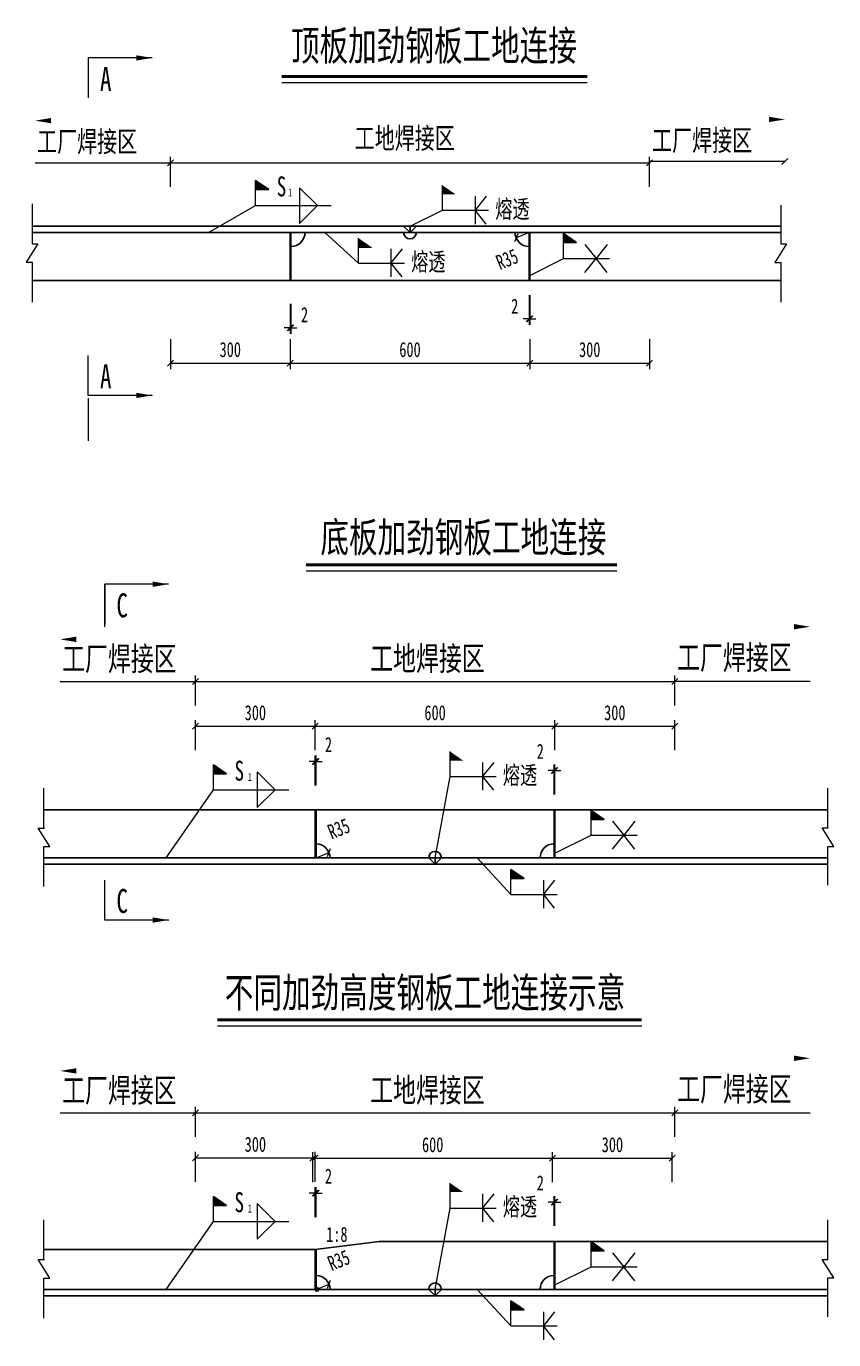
# Model space of a CAD drawing. Extents: x -9343 to 70062, y -6614 to 5134.
# Drawn here: x 64702 to 66724, y 1845 to 5134 of the extents above; entities that cross this region are included whole.
import ezdxf

# ---------------------------------------------------------------- set-up
doc = ezdxf.new("R2010")
doc.units = 0
doc.header["$MEASUREMENT"] = 0
doc.header["$PDMODE"] = 34
doc.layers.get('0').update_dxf_attribs({"linetype": 'CONTINUOUS'})
doc.layers.get('DEFPOINTS').update_dxf_attribs({"color": 8, "linetype": 'CONTINUOUS'})
for name, color, linetype, lineweight in [('dim', 4, 'CONTINUOUS', 13), ('text', 7, 'CONTINUOUS', 15), ('zhix', 7, 'CONTINUOUS', 100), ('轮廓线', 3, 'CONTINUOUS', 30)]:
    doc.layers.add(name, color=color, linetype=linetype, lineweight=lineweight)
doc.styles.get("Standard").update_dxf_attribs({"font": '仿宋_GB2312.ttf', "width": 0.7})
doc.dimstyles.new('09BC1300', dxfattribs={"dimscale": 0, "dimtxt": 2.5, "dimasz": 1, "dimexe": 1, "dimexo": 1.5, "dimgap": 1, "dimtad": 1, "dimdec": 1, "dimdsep": 46, "dimtxsty": 'Standard', "dimblk": 'OBLIQUE', "dimcen": 0, "dimclrd": 256, "dimclre": 256, "dimclrt": 7, "dimadec": 0, "dimazin": 2, "dimtfac": 1, "dimtdec": 1, "dimtofl": 0, "dimtmove": 2, "dimatfit": 3, "dimldrblk": 'OBLIQUE', "dimfxl": 4, "dimfxlon": 1, "dimtolj": 1, "dimtzin": 0, "dimlwd": -1, "dimlwe": -1, "dimarcsym": 0})
doc.dimstyles.new('副本 09BC1300', dxfattribs={"dimscale": 10, "dimtxt": 2.5, "dimasz": 2, "dimexe": 1, "dimexo": 1.5, "dimgap": 1, "dimtad": 1, "dimdec": 1, "dimdsep": 46, "dimtxsty": 'Standard', "dimcen": 0, "dimclrd": 256, "dimclre": 256, "dimclrt": 7, "dimadec": 0, "dimazin": 2, "dimtfac": 1, "dimtdec": 1, "dimtofl": 0, "dimtmove": 2, "dimatfit": 3, "dimfxl": 4, "dimfxlon": 1, "dimtolj": 1, "dimtzin": 0, "dimlwd": -1, "dimlwe": -1, "dimarcsym": 0})

# ---------------------------------------------------------------- blocks, each defined once
blk = doc.blocks.new('_Oblique')
at = {"color": 0, "linetype": 'ByBlock', "lineweight": -2}
blk.add_line((-0.5, -0.5), (0.5, 0.5), dxfattribs=at)
blk = doc.blocks.new('*D90')
at = {"layer": 'DEFPOINTS', "color": 0, "transparency": 16777216}
for p in [(65363, 4499.2), (65963, 4499.2), (65963, 4290.3)]:
    blk.add_point(p, dxfattribs=at)
at = {"layer": 'dim', "transparency": 16777216}
for p, q in [((65363, 4350.3), (65363, 4275.3)), ((65963, 4350.3), (65963, 4275.3)), ((65363, 4290.3), (65963, 4290.3))]:
    blk.add_line(p, q, dxfattribs=at)
at = {"layer": 'dim', "transparency": 16777216, "xscale": 14.99999996629198, "yscale": 14.99999996629198, "zscale": 14.99999996629198, "rotation": 180}
blk.add_blockref('_Oblique', (65363, 4290.3), dxfattribs=at)
at = {"layer": 'dim', "transparency": 16777216, "xscale": 14.99999996629198, "yscale": 14.99999996629198, "zscale": 14.99999996629198}
blk.add_blockref('_Oblique', (65963, 4290.3), dxfattribs=at)
at = {"layer": 'dim', "color": 7, "transparency": 16777216, "insert": (65663, 4324), "char_height": 37.5, "attachment_point": 5}
blk.add_mtext('\\A1;600', dxfattribs=at)
blk = doc.blocks.new('*D91')
at = {"layer": 'DEFPOINTS', "color": 0, "transparency": 16777216}
for p in [(65365, 4499.2), (65363, 4469.2), (65365, 4378.6)]:
    blk.add_point(p, dxfattribs=at)
at = {"layer": 'dim', "transparency": 16777216}
for p, q in [((65363, 4438.6), (65363, 4363.6)), ((65365, 4438.6), (65365, 4363.6)), ((65363, 4378.6), (65348, 4378.6)), ((65365, 4378.6), (65380, 4378.6))]:
    blk.add_line(p, q, dxfattribs=at)
at = {"layer": 'dim', "transparency": 16777216, "xscale": 14.99999996629198, "yscale": 14.99999996629198, "zscale": 14.99999996629198}
blk.add_blockref('_Oblique', (65363, 4378.6), dxfattribs=at)
at = {"layer": 'dim', "transparency": 16777216, "xscale": 14.99999996629198, "yscale": 14.99999996629198, "zscale": 14.99999996629198, "rotation": 180}
blk.add_blockref('_Oblique', (65365, 4378.6), dxfattribs=at)
at = {"layer": 'dim', "color": 7, "transparency": 16777216, "insert": (65399, 4411.6), "char_height": 37.5, "attachment_point": 5}
blk.add_mtext('\\A1;2', dxfattribs=at)
blk = doc.blocks.new('*D92')
at = {"layer": 'DEFPOINTS', "color": 0, "transparency": 16777216}
for p in [(65063, 4497.5), (65363, 4499.2), (65363, 4290.3)]:
    blk.add_point(p, dxfattribs=at)
at = {"layer": 'dim', "transparency": 16777216}
for p, q in [((65063, 4350.3), (65063, 4275.3)), ((65363, 4350.3), (65363, 4275.3)), ((65063, 4290.3), (65363, 4290.3))]:
    blk.add_line(p, q, dxfattribs=at)
at = {"layer": 'dim', "transparency": 16777216, "xscale": 14.99999996629198, "yscale": 14.99999996629198, "zscale": 14.99999996629198, "rotation": 180}
blk.add_blockref('_Oblique', (65063, 4290.3), dxfattribs=at)
at = {"layer": 'dim', "transparency": 16777216, "xscale": 14.99999996629198, "yscale": 14.99999996629198, "zscale": 14.99999996629198}
blk.add_blockref('_Oblique', (65363, 4290.3), dxfattribs=at)
at = {"layer": 'dim', "color": 7, "transparency": 16777216, "insert": (65213, 4324), "char_height": 37.5, "attachment_point": 5}
blk.add_mtext('\\A1;300', dxfattribs=at)
blk = doc.blocks.new('*D93')
at = {"layer": 'DEFPOINTS', "color": 0, "transparency": 16777216}
for p in [(65961, 4499.2), (65963, 4499.2), (65963, 4400.8)]:
    blk.add_point(p, dxfattribs=at)
at = {"layer": 'dim', "transparency": 16777216}
for p, q in [((65961, 4460.8), (65961, 4385.8)), ((65963, 4460.8), (65963, 4385.8)), ((65961, 4400.8), (65946, 4400.8)), ((65963, 4400.8), (65978, 4400.8))]:
    blk.add_line(p, q, dxfattribs=at)
at = {"layer": 'dim', "transparency": 16777216, "xscale": 14.99999996629198, "yscale": 14.99999996629198, "zscale": 14.99999996629198}
blk.add_blockref('_Oblique', (65961, 4400.8), dxfattribs=at)
at = {"layer": 'dim', "transparency": 16777216, "xscale": 14.99999996629198, "yscale": 14.99999996629198, "zscale": 14.99999996629198, "rotation": 180}
blk.add_blockref('_Oblique', (65963, 4400.8), dxfattribs=at)
at = {"layer": 'dim', "color": 7, "transparency": 16777216, "insert": (65925.2, 4432.9), "char_height": 37.5, "attachment_point": 5}
blk.add_mtext('\\A1;2', dxfattribs=at)
blk = doc.blocks.new('*D94')
at = {"layer": 'DEFPOINTS', "color": 0, "transparency": 16777216}
for p in [(65963, 4499.2), (66263, 4499.2), (66263, 4290.3)]:
    blk.add_point(p, dxfattribs=at)
at = {"layer": 'dim', "transparency": 16777216}
for p, q in [((65963, 4350.3), (65963, 4275.3)), ((66263, 4350.3), (66263, 4275.3)), ((65963, 4290.3), (66263, 4290.3))]:
    blk.add_line(p, q, dxfattribs=at)
at = {"layer": 'dim', "transparency": 16777216, "xscale": 14.99999996629198, "yscale": 14.99999996629198, "zscale": 14.99999996629198, "rotation": 180}
blk.add_blockref('_Oblique', (65963, 4290.3), dxfattribs=at)
at = {"layer": 'dim', "transparency": 16777216, "xscale": 14.99999996629198, "yscale": 14.99999996629198, "zscale": 14.99999996629198}
blk.add_blockref('_Oblique', (66263, 4290.3), dxfattribs=at)
at = {"layer": 'dim', "color": 7, "transparency": 16777216, "insert": (66113, 4324), "char_height": 37.5, "attachment_point": 5}
blk.add_mtext('\\A1;300', dxfattribs=at)
blk = doc.blocks.new('*D95')
at = {"layer": 'DEFPOINTS', "color": 0, "transparency": 16777216}
for p in [(66025.8, 3380.7), (65425.8, 3171.8), (66025.8, 3171.8)]:
    blk.add_point(p, dxfattribs=at)
at = {"layer": 'dim', "transparency": 16777216}
for p, q in [((65425.8, 3320.7), (65425.8, 3395.7)), ((66025.8, 3320.7), (66025.8, 3395.7)), ((65425.8, 3380.7), (66025.8, 3380.7))]:
    blk.add_line(p, q, dxfattribs=at)
at = {"layer": 'dim', "transparency": 16777216, "xscale": 14.99999996629198, "yscale": 14.99999996629198, "zscale": 14.99999996629198, "rotation": 180}
blk.add_blockref('_Oblique', (65425.8, 3380.7), dxfattribs=at)
at = {"layer": 'dim', "transparency": 16777216, "xscale": 14.99999996629198, "yscale": 14.99999996629198, "zscale": 14.99999996629198}
blk.add_blockref('_Oblique', (66025.8, 3380.7), dxfattribs=at)
at = {"layer": 'dim', "color": 7, "transparency": 16777216, "insert": (65725.8, 3414.5), "char_height": 37.5, "attachment_point": 5}
blk.add_mtext('\\A1;600', dxfattribs=at)
blk = doc.blocks.new('*D96')
at = {"layer": 'DEFPOINTS', "color": 0, "transparency": 16777216}
for p in [(65425.8, 3380.7), (65125.8, 3173.5), (65425.8, 3171.8)]:
    blk.add_point(p, dxfattribs=at)
at = {"layer": 'dim', "transparency": 16777216}
for p, q in [((65125.8, 3320.7), (65125.8, 3395.7)), ((65425.8, 3320.7), (65425.8, 3395.7)), ((65125.8, 3380.7), (65425.8, 3380.7))]:
    blk.add_line(p, q, dxfattribs=at)
at = {"layer": 'dim', "transparency": 16777216, "xscale": 14.99999996629198, "yscale": 14.99999996629198, "zscale": 14.99999996629198, "rotation": 180}
blk.add_blockref('_Oblique', (65125.8, 3380.7), dxfattribs=at)
at = {"layer": 'dim', "transparency": 16777216, "xscale": 14.99999996629198, "yscale": 14.99999996629198, "zscale": 14.99999996629198}
blk.add_blockref('_Oblique', (65425.8, 3380.7), dxfattribs=at)
at = {"layer": 'dim', "color": 7, "transparency": 16777216, "insert": (65275.8, 3414.5), "char_height": 37.5, "attachment_point": 5}
blk.add_mtext('\\A1;300', dxfattribs=at)
blk = doc.blocks.new('*D97')
at = {"layer": 'DEFPOINTS', "color": 0, "transparency": 16777216}
for p in [(66325.8, 3380.7), (66025.8, 3171.8), (66325.8, 3173.5)]:
    blk.add_point(p, dxfattribs=at)
at = {"layer": 'dim', "transparency": 16777216}
for p, q in [((66025.8, 3320.7), (66025.8, 3395.7)), ((66325.8, 3320.7), (66325.8, 3395.7)), ((66025.8, 3380.7), (66325.8, 3380.7))]:
    blk.add_line(p, q, dxfattribs=at)
at = {"layer": 'dim', "transparency": 16777216, "xscale": 14.99999996629198, "yscale": 14.99999996629198, "zscale": 14.99999996629198, "rotation": 180}
blk.add_blockref('_Oblique', (66025.8, 3380.7), dxfattribs=at)
at = {"layer": 'dim', "transparency": 16777216, "xscale": 14.99999996629198, "yscale": 14.99999996629198, "zscale": 14.99999996629198}
blk.add_blockref('_Oblique', (66325.8, 3380.7), dxfattribs=at)
at = {"layer": 'dim', "color": 7, "transparency": 16777216, "insert": (66175.8, 3414.5), "char_height": 37.5, "attachment_point": 5}
blk.add_mtext('\\A1;300', dxfattribs=at)
blk = doc.blocks.new('*D98')
at = {"layer": 'DEFPOINTS', "color": 0, "transparency": 16777216}
for p in [(65427.8, 3292.4), (65425.8, 3201.8), (65427.8, 3171.8)]:
    blk.add_point(p, dxfattribs=at)
at = {"layer": 'dim', "transparency": 16777216}
for p, q in [((65425.8, 3292.4), (65410.8, 3292.4)), ((65425.8, 3232.4), (65425.8, 3307.4)), ((65427.8, 3232.4), (65427.8, 3307.4)), ((65427.8, 3292.4), (65442.8, 3292.4))]:
    blk.add_line(p, q, dxfattribs=at)
at = {"layer": 'dim', "transparency": 16777216, "xscale": 14.99999996629198, "yscale": 14.99999996629198, "zscale": 14.99999996629198}
blk.add_blockref('_Oblique', (65425.8, 3292.4), dxfattribs=at)
at = {"layer": 'dim', "transparency": 16777216, "xscale": 14.99999996629198, "yscale": 14.99999996629198, "zscale": 14.99999996629198, "rotation": 180}
blk.add_blockref('_Oblique', (65427.8, 3292.4), dxfattribs=at)
at = {"layer": 'dim', "color": 7, "transparency": 16777216, "insert": (65458.9, 3335), "char_height": 37.5, "attachment_point": 5}
blk.add_mtext('\\A1;2', dxfattribs=at)
blk = doc.blocks.new('*D99')
at = {"layer": 'DEFPOINTS', "color": 0, "transparency": 16777216}
for p in [(66025.8, 3270.2), (66023.8, 3171.8), (66025.8, 3171.8)]:
    blk.add_point(p, dxfattribs=at)
at = {"layer": 'dim', "transparency": 16777216}
for p, q in [((66023.8, 3270.2), (66008.8, 3270.2)), ((66023.8, 3210.2), (66023.8, 3285.2)), ((66025.8, 3210.2), (66025.8, 3285.2)), ((66025.8, 3270.2), (66040.8, 3270.2))]:
    blk.add_line(p, q, dxfattribs=at)
at = {"layer": 'dim', "transparency": 16777216, "xscale": 14.99999996629198, "yscale": 14.99999996629198, "zscale": 14.99999996629198}
blk.add_blockref('_Oblique', (66023.8, 3270.2), dxfattribs=at)
at = {"layer": 'dim', "transparency": 16777216, "xscale": 14.99999996629198, "yscale": 14.99999996629198, "zscale": 14.99999996629198, "rotation": 180}
blk.add_blockref('_Oblique', (66025.8, 3270.2), dxfattribs=at)
at = {"layer": 'dim', "color": 7, "transparency": 16777216, "insert": (65989.2, 3318.1), "char_height": 37.5, "attachment_point": 5}
blk.add_mtext('\\A1;2', dxfattribs=at)
blk = doc.blocks.new('*D109')
at = {"layer": 'DEFPOINTS', "color": 0, "transparency": 16777216}
for p in [(65460.2, 3064.6), (65427.8, 3051.4)]:
    blk.add_point(p, dxfattribs=at)
at = {"layer": 'dim', "transparency": 16777216}
blk.add_line((65427.8, 3051.4), (65460.2, 3064.6), dxfattribs=at)
at = {"layer": 'dim', "transparency": 16777216, "xscale": 14.99999996629198, "yscale": 14.99999996629198, "zscale": 14.99999996629198, "rotation": 22.16587961008882}
blk.add_blockref('_Oblique', (65460.2, 3064.6), dxfattribs=at)
at = {"layer": 'dim', "color": 7, "transparency": 16777216, "insert": (65484.7, 3124.1), "char_height": 37.5, "attachment_point": 5, "rotation": 22.1659}
blk.add_mtext('\\A1;R35', dxfattribs=at)
blk = doc.blocks.new('*D110')
at = {"layer": 'DEFPOINTS', "color": 0, "transparency": 16777216}
for p in [(65961, 4617.5), (65928.6, 4604.2)]:
    blk.add_point(p, dxfattribs=at)
at = {"layer": 'dim', "transparency": 16777216}
blk.add_line((65961, 4617.5), (65928.6, 4604.2), dxfattribs=at)
at = {"layer": 'dim', "transparency": 16777216, "xscale": 14.99999996629198, "yscale": 14.99999996629198, "zscale": 14.99999996629198, "rotation": 202.3197867780436}
blk.add_blockref('_Oblique', (65928.6, 4604.2), dxfattribs=at)
at = {"layer": 'dim', "color": 7, "transparency": 16777216, "insert": (65906.2, 4550.4), "char_height": 37.5, "attachment_point": 5, "rotation": 22.3198}
blk.add_mtext('\\A1;R35', dxfattribs=at)
blk = doc.blocks.new('*D112')
at = {"layer": 'DEFPOINTS', "color": 0, "transparency": 16777216}
for p in [(66019.8, 2299), (65419.8, 2090), (66019.8, 2090)]:
    blk.add_point(p, dxfattribs=at)
at = {"layer": 'dim', "transparency": 16777216}
for p, q in [((65419.8, 2239), (65419.8, 2314)), ((66019.8, 2239), (66019.8, 2314)), ((65419.8, 2299), (66019.8, 2299))]:
    blk.add_line(p, q, dxfattribs=at)
at = {"layer": 'dim', "transparency": 16777216, "xscale": 14.99999996629198, "yscale": 14.99999996629198, "zscale": 14.99999996629198, "rotation": 180}
blk.add_blockref('_Oblique', (65419.8, 2299), dxfattribs=at)
at = {"layer": 'dim', "transparency": 16777216, "xscale": 14.99999996629198, "yscale": 14.99999996629198, "zscale": 14.99999996629198}
blk.add_blockref('_Oblique', (66019.8, 2299), dxfattribs=at)
at = {"layer": 'dim', "color": 7, "transparency": 16777216, "insert": (65719.8, 2332.7), "char_height": 37.5, "attachment_point": 5}
blk.add_mtext('\\A1;600', dxfattribs=at)
blk = doc.blocks.new('*D113')
at = {"layer": 'DEFPOINTS', "color": 0, "transparency": 16777216}
for p in [(65425.8, 2300), (65125.8, 2092.8), (65425.8, 2091)]:
    blk.add_point(p, dxfattribs=at)
at = {"layer": 'dim', "transparency": 16777216}
for p, q in [((65125.8, 2240), (65125.8, 2315)), ((65425.8, 2240), (65425.8, 2315)), ((65125.8, 2300), (65425.8, 2300))]:
    blk.add_line(p, q, dxfattribs=at)
at = {"layer": 'dim', "transparency": 16777216, "xscale": 14.99999996629198, "yscale": 14.99999996629198, "zscale": 14.99999996629198, "rotation": 180}
blk.add_blockref('_Oblique', (65125.8, 2300), dxfattribs=at)
at = {"layer": 'dim', "transparency": 16777216, "xscale": 14.99999996629198, "yscale": 14.99999996629198, "zscale": 14.99999996629198}
blk.add_blockref('_Oblique', (65425.8, 2300), dxfattribs=at)
at = {"layer": 'dim', "color": 7, "transparency": 16777216, "insert": (65275.8, 2333.7), "char_height": 37.5, "attachment_point": 5}
blk.add_mtext('\\A1;300', dxfattribs=at)
blk = doc.blocks.new('*D114')
at = {"layer": 'DEFPOINTS', "color": 0, "transparency": 16777216}
for p in [(66319.8, 2299), (66019.8, 2090), (66319.8, 2091.8)]:
    blk.add_point(p, dxfattribs=at)
at = {"layer": 'dim', "transparency": 16777216}
for p, q in [((66019.8, 2239), (66019.8, 2314)), ((66319.8, 2239), (66319.8, 2314)), ((66019.8, 2299), (66319.8, 2299))]:
    blk.add_line(p, q, dxfattribs=at)
at = {"layer": 'dim', "transparency": 16777216, "xscale": 14.99999996629198, "yscale": 14.99999996629198, "zscale": 14.99999996629198, "rotation": 180}
blk.add_blockref('_Oblique', (66019.8, 2299), dxfattribs=at)
at = {"layer": 'dim', "transparency": 16777216, "xscale": 14.99999996629198, "yscale": 14.99999996629198, "zscale": 14.99999996629198}
blk.add_blockref('_Oblique', (66319.8, 2299), dxfattribs=at)
at = {"layer": 'dim', "color": 7, "transparency": 16777216, "insert": (66169.8, 2332.7), "char_height": 37.5, "attachment_point": 5}
blk.add_mtext('\\A1;300', dxfattribs=at)
blk = doc.blocks.new('*D115')
at = {"layer": 'DEFPOINTS', "color": 0, "transparency": 16777216}
for p in [(65427.8, 2211.7), (65425.8, 2121), (65427.8, 2091)]:
    blk.add_point(p, dxfattribs=at)
at = {"layer": 'dim', "transparency": 16777216}
for p, q in [((65425.8, 2211.7), (65410.8, 2211.7)), ((65425.8, 2151.7), (65425.8, 2226.7)), ((65427.8, 2151.7), (65427.8, 2226.7)), ((65427.8, 2211.7), (65442.8, 2211.7))]:
    blk.add_line(p, q, dxfattribs=at)
at = {"layer": 'dim', "transparency": 16777216, "xscale": 14.99999996629198, "yscale": 14.99999996629198, "zscale": 14.99999996629198}
blk.add_blockref('_Oblique', (65425.8, 2211.7), dxfattribs=at)
at = {"layer": 'dim', "transparency": 16777216, "xscale": 14.99999996629198, "yscale": 14.99999996629198, "zscale": 14.99999996629198, "rotation": 180}
blk.add_blockref('_Oblique', (65427.8, 2211.7), dxfattribs=at)
at = {"layer": 'dim', "color": 7, "transparency": 16777216, "insert": (65458.9, 2254.3), "char_height": 37.5, "attachment_point": 5}
blk.add_mtext('\\A1;2', dxfattribs=at)
blk = doc.blocks.new('*D116')
at = {"layer": 'DEFPOINTS', "color": 0, "transparency": 16777216}
for p in [(66025.8, 2189.4), (66023.8, 2091), (66025.8, 2091)]:
    blk.add_point(p, dxfattribs=at)
at = {"layer": 'dim', "transparency": 16777216}
for p, q in [((66023.8, 2129.4), (66023.8, 2204.4)), ((66025.8, 2129.4), (66025.8, 2204.4)), ((66023.8, 2189.4), (66008.8, 2189.4)), ((66025.8, 2189.4), (66040.8, 2189.4))]:
    blk.add_line(p, q, dxfattribs=at)
at = {"layer": 'dim', "transparency": 16777216, "xscale": 14.99999996629198, "yscale": 14.99999996629198, "zscale": 14.99999996629198}
blk.add_blockref('_Oblique', (66023.8, 2189.4), dxfattribs=at)
at = {"layer": 'dim', "transparency": 16777216, "xscale": 14.99999996629198, "yscale": 14.99999996629198, "zscale": 14.99999996629198, "rotation": 180}
blk.add_blockref('_Oblique', (66025.8, 2189.4), dxfattribs=at)
at = {"layer": 'dim', "color": 7, "transparency": 16777216, "insert": (65989.2, 2237.3), "char_height": 37.5, "attachment_point": 5}
blk.add_mtext('\\A1;2', dxfattribs=at)
blk = doc.blocks.new('*D117')
at = {"layer": 'DEFPOINTS', "color": 0, "transparency": 16777216}
for p in [(65460.2, 1983.8), (65427.8, 1970.6)]:
    blk.add_point(p, dxfattribs=at)
at = {"layer": 'dim', "transparency": 16777216}
blk.add_line((65427.8, 1970.6), (65460.2, 1983.8), dxfattribs=at)
at = {"layer": 'dim', "transparency": 16777216, "xscale": 14.99999996629198, "yscale": 14.99999996629198, "zscale": 14.99999996629198, "rotation": 22.16587961007325}
blk.add_blockref('_Oblique', (65460.2, 1983.8), dxfattribs=at)
at = {"layer": 'dim', "color": 7, "transparency": 16777216, "insert": (65484.7, 2043.4), "char_height": 37.5, "attachment_point": 5, "rotation": 22.1659}
blk.add_mtext('\\A1;R35', dxfattribs=at)

msp = doc.modelspace()

# ---------------------------------------------------------------- hatches: boundary and pattern name
for points in [[(65276.41, 4724.79), (65309.22, 4724.79), (65276.41, 4747.38)], [(65276.41, 4724.79), (65309.22, 4724.79), (65276.41, 4747.38)], [(65744.37, 4712.87), (65777.18, 4712.87), (65744.37, 4735.46)], [(66047.29, 4592.12), (66080.1, 4592.12), (66047.29, 4614.71)], [(66047.29, 4592.12), (66080.1, 4592.12), (66047.29, 4614.71)], [(65533.74, 4580.76), (65566.55, 4580.76), (65533.74, 4603.35)], [(65763.24, 3294.97), (65796.05, 3294.97), (65763.24, 3317.56)], [(65170.7, 3261.59), (65203.51, 3261.59), (65170.7, 3284.18)], [(65170.7, 3261.59), (65203.51, 3261.59), (65170.7, 3284.18)], [(66116.52, 3147.61), (66149.33, 3147.61), (66116.52, 3170.2)], [(65915.66, 2999.79), (65948.47, 2999.79), (65915.66, 3022.38)], [(65763.24, 2214.22), (65796.05, 2214.22), (65763.24, 2236.8)], [(65170.7, 2180.84), (65203.51, 2180.84), (65170.7, 2203.43)], [(65170.7, 2180.84), (65203.51, 2180.84), (65170.7, 2203.43)], [(66116.52, 2066.86), (66149.33, 2066.86), (66116.52, 2089.45)], [(65915.66, 1919.04), (65948.47, 1919.04), (65915.66, 1941.63)]]:
    msp.add_hatch(color=256).paths.add_polyline_path(points)

# ---------------------------------------------------------------- linework, layer by layer
for p, q in [((65341.72, 4993.04), (66106.63, 4993.04)), ((65276.41, 4684.91), (65276.41, 4747.38)), ((65309.22, 4724.79), (65276.41, 4747.38)), ((65309.22, 4724.79), (65276.41, 4747.38)), ((65276.41, 4724.79), (65309.22, 4724.79)), ((65276.41, 4724.79), (65309.22, 4724.79)), ((65386.38, 4729.59), (65431.07, 4684.91)), ((65386.38, 4729.59), (65386.38, 4640.22)), ((65744.37, 4672.98), (65744.37, 4735.46)), ((65853.81, 4708.4), (65825.98, 4673.4)), ((65386.38, 4640.22), (65431.07, 4684.91)), ((65853.77, 4638.33), (65825.98, 4673.37)), ((66080.1, 4592.12), (66047.29, 4614.71)), ((66047.29, 4552.24), (66047.29, 4614.71)), ((66080.1, 4592.12), (66047.29, 4614.71)), ((65533.74, 4540.87), (65533.74, 4603.35)), ((65533.74, 4580.76), (65566.55, 4580.76)), ((65643.19, 4576.29), (65615.35, 4541.29)), ((66047.29, 4592.12), (66080.1, 4592.12)), ((66047.29, 4592.12), (66080.1, 4592.12)), ((66101.05, 4587.65), (66128.89, 4552.65)), ((66156.73, 4587.65), (66128.89, 4552.65)), ((65643.14, 4506.22), (65615.35, 4541.26)), ((66101.01, 4517.65), (66128.89, 4552.62)), ((66156.69, 4517.58), (66128.89, 4552.62)), ((65402.77, 3770.49), (66181.09, 3770.49)), ((65763.24, 3255.08), (65763.24, 3317.56)), ((65872.68, 3290.5), (65844.84, 3255.5)), ((65170.7, 3221.71), (65170.7, 3284.18)), ((65203.51, 3261.59), (65170.7, 3284.18)), ((65203.51, 3261.59), (65170.7, 3284.18)), ((65170.7, 3261.59), (65203.51, 3261.59)), ((65170.7, 3261.59), (65203.51, 3261.59)), ((65280.67, 3266.39), (65325.35, 3221.71)), ((65280.67, 3266.39), (65280.67, 3177.02)), ((65872.64, 3220.43), (65844.84, 3255.46)), ((65280.67, 3177.02), (65325.35, 3221.71)), ((66149.33, 3147.61), (66116.52, 3170.2)), ((66116.52, 3107.73), (66116.52, 3170.2)), ((66116.52, 3147.61), (66149.33, 3147.61)), ((66170.28, 3143.14), (66198.12, 3108.14)), ((66225.96, 3143.14), (66198.12, 3108.14)), ((66170.24, 3073.14), (66198.12, 3108.11)), ((66225.92, 3073.07), (66198.12, 3108.11)), ((65915.66, 2959.91), (65915.66, 3022.38)), ((65948.47, 2999.79), (65915.66, 3022.38)), ((65915.66, 2999.79), (65948.47, 2999.79)), ((66025.1, 2995.33), (65997.26, 2960.32)), ((66025.06, 2925.26), (65997.26, 2960.29)), ((65180.89, 2630.33), (66243.41, 2630.33)), ((65763.24, 2174.33), (65763.24, 2236.8)), ((65872.68, 2209.75), (65844.84, 2174.75)), ((65170.7, 2140.95), (65170.7, 2203.43)), ((65203.51, 2180.84), (65170.7, 2203.43)), ((65203.51, 2180.84), (65170.7, 2203.43)), ((65170.7, 2180.84), (65203.51, 2180.84)), ((65170.7, 2180.84), (65203.51, 2180.84)), ((65280.67, 2185.64), (65325.35, 2140.95)), ((65280.67, 2185.64), (65280.67, 2096.27)), ((65872.64, 2139.68), (65844.84, 2174.71)), ((65280.67, 2096.27), (65325.35, 2140.95)), ((66149.33, 2066.86), (66116.52, 2089.45)), ((66116.52, 2026.97), (66116.52, 2089.45)), ((66116.52, 2066.86), (66149.33, 2066.86)), ((66170.28, 2062.39), (66198.12, 2027.39)), ((66225.96, 2062.39), (66198.12, 2027.39)), ((66170.24, 1992.39), (66198.12, 2027.36)), ((66225.92, 1992.32), (66198.12, 2027.36)), ((65915.66, 1879.16), (65915.66, 1941.63)), ((65948.47, 1919.04), (65915.66, 1941.63)), ((65915.66, 1919.04), (65948.47, 1919.04)), ((66025.1, 1914.57), (65997.26, 1879.57)), ((66025.06, 1844.5), (65997.26, 1879.54))]:
    msp.add_line(p, q)
at = {"ltscale": 100}
for p, q in [((65826.02, 4708.4), (65825.93, 4638.37)), ((64716.71, 4689.28), (64716.71, 4589.42)), ((66591.12, 4686.13), (66591.12, 4588.78)), ((64731.54, 4589.42), (64702.18, 4543.08)), ((64716.71, 4589.42), (64731.54, 4589.42)), ((65615.39, 4576.29), (65615.31, 4506.25)), ((66605.95, 4588.78), (66576.59, 4542.44)), ((66591.12, 4588.78), (66605.95, 4588.78)), ((64702.18, 4543.08), (64717.66, 4543.08)), ((64716.71, 4543.08), (64716.71, 4443.03)), ((66576.59, 4542.44), (66592.07, 4542.44)), ((66591.12, 4542.44), (66591.12, 4443.03)), ((64898.57, 3630.26), (64898.57, 3736.64)), ((65844.88, 3290.5), (65844.8, 3220.46)), ((64746.46, 3125.78), (64746.46, 3225.83)), ((66709.11, 3126.42), (66709.11, 3225.83)), ((64761.29, 3079.44), (64731.93, 3125.78)), ((64731.93, 3125.78), (64747.41, 3125.78)), ((66723.94, 3080.08), (66694.58, 3126.42)), ((66694.58, 3126.42), (66710.06, 3126.42)), ((64746.46, 2979.58), (64746.46, 3079.44)), ((64746.46, 3079.44), (64761.29, 3079.44)), ((66709.11, 2982.73), (66709.11, 3080.08)), ((66709.11, 3080.08), (66723.94, 3080.08)), ((65997.31, 2995.33), (65997.22, 2925.29)), ((65844.88, 2209.75), (65844.8, 2139.71)), ((64746.46, 2045.03), (64746.46, 2145.07)), ((66709.11, 2045.67), (66709.11, 2145.07)), ((64761.29, 1998.69), (64731.93, 2045.03)), ((64731.93, 2045.03), (64747.41, 2045.03)), ((66723.94, 1999.33), (66694.58, 2045.67)), ((66694.58, 2045.67), (66710.06, 2045.67)), ((64746.46, 1898.83), (64746.46, 1998.69)), ((64746.46, 1998.69), (64761.29, 1998.69)), ((66709.11, 1901.98), (66709.11, 1999.33)), ((66709.11, 1999.33), (66723.94, 1999.33)), ((65997.31, 1914.57), (65997.22, 1844.54))]:
    msp.add_line(p, q, dxfattribs=at)
at = {"color": 6, "const_width": 7.5}
for points in [[(65341.72, 5008.04), (66106.63, 5008.04)], [(65402.77, 3785.49), (66181.09, 3785.49)], [(65180.89, 2645.33), (66243.41, 2645.33)]]:
    msp.add_lwpolyline(points, dxfattribs=at)
at = {"color": 3, "ltscale": 100}
msp.add_solid([(66561.73, 4893.88), (66601.73, 4900.55), (66561.73, 4907.21)], dxfattribs=at)
at = {"layer": 'dim'}
for p, q in [((65063.02, 4732.15), (65063.02, 4807.15)), ((66263.02, 4732.15), (66263.02, 4807.15)), ((65063.02, 4792.15), (66263.02, 4792.15)), ((64857.43, 4202.25), (64857.43, 4095.88)), ((65125.77, 3433.14), (65125.77, 3508.14)), ((65125.77, 3493.14), (66325.77, 3493.14)), ((66325.77, 3433.14), (66325.77, 3508.14)), ((65125.77, 2352.39), (65125.77, 2427.39)), ((65125.77, 2412.39), (66325.77, 2412.39)), ((66325.77, 2352.39), (66325.77, 2427.39))]:
    msp.add_line(p, q, dxfattribs=at)
at = {"layer": 'dim', "extrusion": (0, 0, -1)}
msp.add_lwpolyline([(-65017.43, 5054.67), (-64857.43, 5054.67), (-64857.43, 4954.67)], dxfattribs=at)
at = {"layer": 'dim'}
msp.add_lwpolyline([(64724.4, 4792.15), (65063.02, 4792.15)], dxfattribs=at)
for points in [[(64977.52, 5048), (65017.52, 5054.67), (64977.52, 5061.33)], [(64764.4, 4890.83), (64724.4, 4897.5), (64764.4, 4904.16)], [(64977.52, 4202.71), (65017.52, 4209.37), (64977.52, 4216.04)], [(65018.66, 3729.98), (65058.66, 3736.65), (65018.66, 3743.31)], [(66624.48, 3623.46), (66664.48, 3630.13), (66624.48, 3636.79)], [(64827.15, 3591.82), (64787.15, 3598.48), (64827.15, 3605.15)], [(65018.57, 2888.81), (65058.57, 2895.48), (65018.57, 2902.15)], [(66624.48, 2542.71), (66664.48, 2549.37), (66624.48, 2556.04)], [(64827.15, 2511.06), (64787.15, 2517.73), (64827.15, 2524.4)]]:
    msp.add_solid(points, dxfattribs=at)
at = {"layer": 'zhix'}
for p, q in [((65425.75, 1970.61), (65433.75, 1971.61)), ((65433.75, 1970.61), (65425.75, 1970.61)), ((65433.75, 1971.61), (65433.75, 1970.61))]:
    msp.add_line(p, q, dxfattribs=at)
at = {"layer": '轮廓线', "ltscale": 100}
for p, q in [((64716.71, 4633.5), (66591.12, 4633.5)), ((64716.71, 4617.5), (66591.12, 4617.5)), ((65363, 4617.5), (65363, 4497.5)), ((65365, 4617.5), (65365, 4497.5)), ((65663, 4617.5), (65647, 4633.5)), ((65663, 4617.5), (65663, 4633.5)), ((65663, 4617.5), (65679, 4633.5)), ((65961, 4617.5), (65961, 4497.5)), ((65963, 4617.5), (65963, 4497.5)), ((64716.71, 4497.5), (66591.12, 4497.5)), ((64746.46, 3171.37), (66709.11, 3171.37)), ((65425.75, 3051.37), (65425.75, 3171.37)), ((65427.75, 3051.37), (65427.75, 3171.37)), ((66023.75, 3051.37), (66023.75, 3171.37)), ((66025.75, 3051.37), (66025.75, 3171.37)), ((64746.46, 3051.37), (66709.11, 3051.37)), ((64746.46, 3035.37), (66709.11, 3035.37)), ((65725.75, 3035.37), (65709.75, 3051.37)), ((65725.75, 3035.37), (65725.75, 3051.37)), ((65725.75, 3035.37), (65741.75, 3051.37)), ((65425.75, 2070.61), (65585.75, 2090.61)), ((65585.75, 2090.61), (66709.11, 2090.61)), ((66023.75, 1970.61), (66023.75, 2090.36)), ((66025.75, 1970.61), (66025.75, 2090.61)), ((64746.46, 2070.61), (65425.75, 2070.61)), ((65425.75, 1970.61), (65425.75, 2070.61)), ((65427.75, 1970.61), (65427.75, 2070.86)), ((64746.46, 1970.61), (66709.11, 1970.61)), ((64746.46, 1954.61), (66709.11, 1954.61)), ((65725.75, 1954.61), (65709.75, 1970.61)), ((65725.75, 1954.61), (65725.75, 1970.61)), ((65725.75, 1954.61), (65741.75, 1970.61))]:
    msp.add_line(p, q, dxfattribs=at)
for centre, radius, start, end in [((65365, 4617.5), 35, 270, 0), ((65663, 4617.5), 16, 180, 0), ((65961, 4617.5), 35, 180, 270), ((65427.75, 3051.37), 35, 0, 90), ((65725.75, 3051.37), 16, 0, 180), ((66023.75, 3051.37), 35, 90, 180), ((65427.75, 1970.61), 35, 0, 90), ((65725.75, 1970.61), 16, 0, 180), ((66023.75, 1970.61), 35, 90, 180)]:
    msp.add_arc(centre, radius, start, end, dxfattribs=at)

# ---------------------------------------------------------------- block references
at = {"layer": 'dim', "xscale": 14.99999996629198, "yscale": 14.99999996629198, "zscale": 14.99999996629198, "rotation": 180}
for p in [(65063.02, 4792.15), (65125.77, 3493.14), (65125.77, 2412.39)]:
    msp.add_blockref('_Oblique', p, dxfattribs=at)
at = {"layer": 'dim', "xscale": 14.99999996629198, "yscale": 14.99999996629198, "zscale": 14.99999996629198}
for p in [(66263.02, 4792.15), (66325.77, 3493.14), (66325.77, 2412.39)]:
    msp.add_blockref('_Oblique', p, dxfattribs=at)

# ---------------------------------------------------------------- texts
at = {"width": 0.7}
for tag, p, height in [('S', (65329.37, 4707.86), 50), ('1', (65357.59, 4707.86), 20), ('S', (65223.66, 3244.66), 50), ('1', (65256.6, 3243.86), 20), ('熔透', (65895.38, 3235.91), 45), ('S', (65223.66, 2163.9), 50), ('熔透', (65895.38, 2155.16), 45), ('1', (65256.6, 2163.11), 20), ('1:8', (65453.07, 2089.66), 37.5)]:
    msp.add_attdef(tag, p, '8', height=height, dxfattribs=at)
at = {"layer": 'text', "width": 0.7}
for s, height, p in [('顶板加劲钢板工地连接', 75, (65364.81, 5047.95)), ('工厂焊接区', 52.5, (64729.3, 4819.06)), ('工厂焊接区', 52.5, (66269.11, 4822.1)), ('底板加劲钢板工地连接', 75, (65438.57, 3816.74)), ('工厂焊接区', 60, (64792.05, 3520.04)), ('工厂焊接区', 60, (66331.86, 3523.08)), ('不同加劲高度钢板工地连接示意', 75, (65199.32, 2676.58)), ('工厂焊接区', 60, (64792.05, 2439.29)), ('工厂焊接区', 60, (66331.86, 2442.33))]:
    msp.add_text(s, height=height, dxfattribs=at).set_placement(p)
at = {"layer": 'text', "attachment_point": 5}
for insert, char_height in [((65649.86, 4850.67), 52.5), ((65706.73, 3547.2), 60), ((65706.73, 2466.45), 60)]:
    msp.add_mtext('\\A1;工地焊接区', dxfattribs=dict(at, insert=insert, char_height=char_height))
at = {"layer": 'text', "width": 0.7}
for tag, p, s, height in [('A', (64886.87, 4971.73), 'A', 60), ('熔透', (65876.51, 4653.81), '8', 45), ('熔透', (65665.88, 4521.7), '8', 45), ('A', (64886.87, 4227.22), 'A', 60), ('C', (64928.01, 3653.7), 'A', 60), ('C', (64928.01, 2913.34), 'A', 60)]:
    msp.add_attdef(tag, p, s, height=height, dxfattribs=at)

# ---------------------------------------------------------------- dimensions: what is measured, and where the dimension line sits
at = {"layer": 'dim'}
for center, mpoint, picture, middle in [((65961, 4617.5), (65928.62, 4604.2), '*D110', (65906.17, 4550.37)), ((65427.75, 3051.37), (65460.17, 3064.57), '*D109', (65484.67, 3124.15)), ((65427.75, 1970.61), (65460.17, 1983.82), '*D117', (65484.67, 2043.39))]:
    dim = msp.add_radius_dim(center=center, mpoint=mpoint, text='R35', dimstyle='09BC1300', override={"dimscale": 15}, dxfattribs=at)
    dim.commit()
    dim.dimension.update_dxf_attribs({"geometry": picture, "text_midpoint": middle, "dimtype": 164})
for base, p1, p2, text, picture, middle in [((65363, 4290.28), (65063.02, 4497.5), (65363, 4499.25), '300', '*D92', (65213.01, 4324.03)), ((65963, 4290.28), (65363, 4499.25), (65963, 4499.25), '600', '*D90', (65663, 4324.03)), ((66263.02, 4290.28), (65963, 4499.25), (66263.02, 4499.25), '300', '*D94', (66113.01, 4324.03))]:
    dim = msp.add_linear_dim(base=base, p1=p1, p2=p2, text=text, dimstyle='09BC1300', override={"dimscale": 15}, dxfattribs=at)
    dim.commit()
    dim.dimension.update_dxf_attribs({"geometry": picture, "text_midpoint": middle})
for base, p1, p2, picture, middle in [((65365, 4378.59), (65363, 4469.25), (65365, 4499.25), '*D91', (65398.96, 4411.61)), ((65963, 4400.83), (65961, 4499.25), (65963, 4499.25), '*D93', (65925.21, 4432.87))]:
    dim = msp.add_linear_dim(base=base, p1=p1, p2=p2, text='2', dimstyle='09BC1300', override={"dimscale": 15}, dxfattribs=at)
    dim.commit()
    dim.dimension.update_dxf_attribs({"geometry": picture, "text_midpoint": middle, "dimtype": 160})
for base, p1, p2, text, picture, middle in [((65425.75, 3380.72), (65125.77, 3173.51), (65425.75, 3171.76), '300', '*D96', (65275.76, 3414.47)), ((66025.75, 3380.72), (65425.75, 3171.76), (66025.75, 3171.76), '600', '*D95', (65725.75, 3414.47)), ((66325.77, 3380.72), (66025.75, 3171.76), (66325.77, 3173.51), '300', '*D97', (66175.76, 3414.47)), ((65425.75, 2299.97), (65125.77, 2092.75), (65425.75, 2091), '300', '*D113', (65275.76, 2333.72)), ((66019.75, 2298.97), (65419.75, 2090), (66019.75, 2090), '600', '*D112', (65719.75, 2332.72)), ((66319.77, 2298.97), (66019.75, 2090), (66319.77, 2091.75), '300', '*D114', (66169.76, 2332.72))]:
    dim = msp.add_linear_dim(base=base, p1=p1, p2=p2, angle=180, text=text, dimstyle='09BC1300', override={"dimscale": 15}, dxfattribs=at)
    dim.commit()
    dim.dimension.update_dxf_attribs({"geometry": picture, "text_midpoint": middle})
for base, p1, p2, picture, middle in [((65427.75, 3292.41), (65425.75, 3201.76), (65427.75, 3171.76), '*D98', (65458.88, 3335.03)), ((66025.75, 3270.18), (66023.75, 3171.76), (66025.75, 3171.76), '*D99', (65989.24, 3318.1)), ((65427.75, 2211.66), (65425.75, 2121), (65427.75, 2091), '*D115', (65458.88, 2254.28)), ((66025.75, 2189.42), (66023.75, 2091), (66025.75, 2091), '*D116', (65989.24, 2237.35))]:
    dim = msp.add_linear_dim(base=base, p1=p1, p2=p2, angle=180, text='2', dimstyle='09BC1300', override={"dimscale": 15}, dxfattribs=at)
    dim.commit()
    dim.dimension.update_dxf_attribs({"geometry": picture, "text_midpoint": middle, "dimtype": 160})

# ---------------------------------------------------------------- leaders
for points, dimstyle in [([(65158.04, 4617.5), (65276.41, 4684.91), (65465.65, 4684.91)], '09BC1300'), ([(65663, 4633.5), (65744.37, 4672.98), (65859.93, 4672.98)], '09BC1300'), ([(65449.46, 4617.5), (65533.74, 4540.87), (65649.3, 4540.87)], '09BC1300'), ([(65962.78, 4509.85), (66047.29, 4552.24), (66162.85, 4552.24)], '09BC1300'), ([(65058.57, 3736.64), (64898.57, 3736.64), (64898.57, 3636.64)], '副本 09BC1300'), ([(65725.75, 3051.37), (65763.24, 3255.08), (65878.8, 3255.08)], '09BC1300'), ([(65052.33, 3051.37), (65170.7, 3221.71), (65359.93, 3221.71)], '09BC1300'), ([(66025.72, 3062.91), (66116.52, 3107.73), (66232.08, 3107.73)], '09BC1300'), ([(65831.38, 3051.37), (65915.66, 2959.91), (66031.22, 2959.91)], '09BC1300'), ([(65058.57, 2895.48), (64898.57, 2895.48), (64898.57, 2995.48)], '09BC1300'), ([(65725.75, 1970.61), (65763.24, 2174.33), (65878.8, 2174.33)], '09BC1300'), ([(65052.33, 1970.61), (65170.7, 2140.95), (65359.93, 2140.95)], '09BC1300'), ([(66025.72, 1982.16), (66116.52, 2026.97), (66232.08, 2026.97)], '09BC1300'), ([(65831.38, 1970.61), (65915.66, 1879.16), (66031.22, 1879.16)], '09BC1300')]:
    msp.add_leader(points, dimstyle=dimstyle, override={"dimscale": 1})
for points, override in [([(66601.64, 4795.19), (66263.02, 4795.19)], {"dimscale": 15}), ([(65017.43, 4209.36), (64857.43, 4209.36), (64857.43, 4309.36)], {"dimscale": 1}), ([(64787.15, 3493.23), (65125.77, 3493.23)], {"dimscale": 1}), ([(66664.39, 3492.92), (66325.77, 3492.92)], {"dimscale": 1}), ([(64787.15, 2412.47), (65125.77, 2412.47)], {"dimscale": 1}), ([(66664.39, 2412.16), (66325.77, 2412.16)], {"dimscale": 1})]:
    msp.add_leader(points, dimstyle='09BC1300', override=override, dxfattribs=at)

doc.saveas('drawing.dxf')
